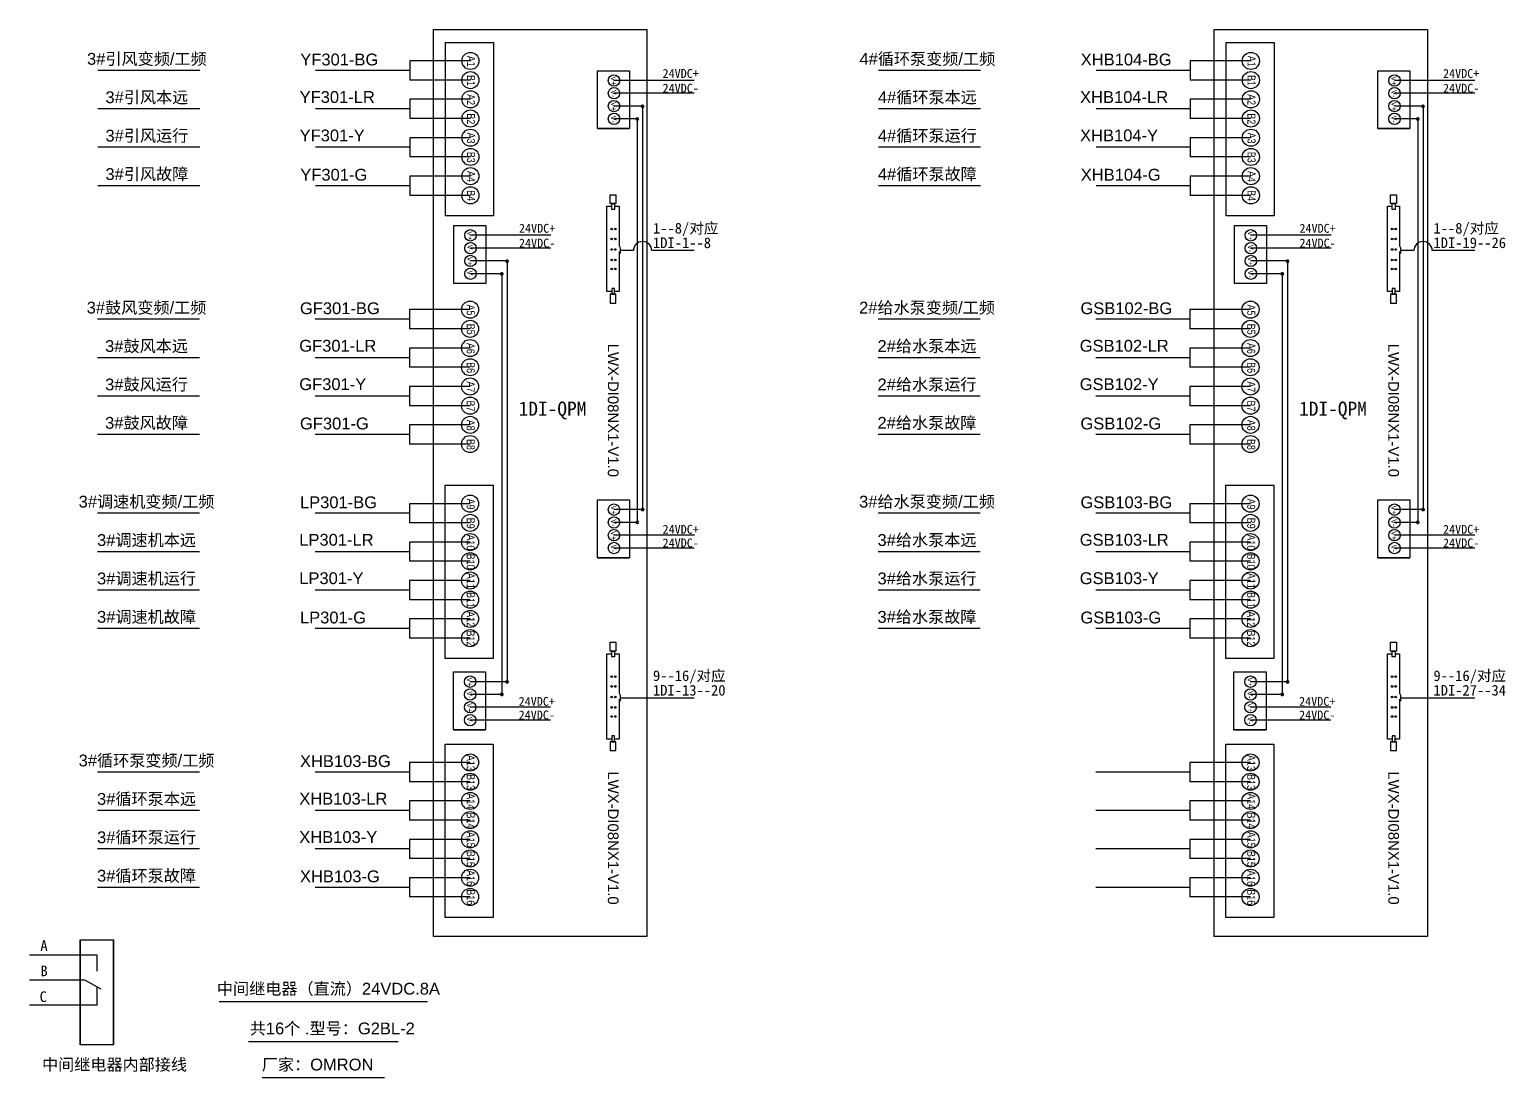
# Model space of a CAD drawing. Extents: x -159874 to -117758, y 9787 to 31117.
# Drawn here: x -159874 to -156140, y 13334 to 15986 of the extents above; entities that cross this region are included whole.
import ezdxf
from ezdxf.enums import TextEntityAlignment as Align

# ---------------------------------------------------------------- set-up
doc = ezdxf.new("R2010")
doc.units = 0
doc.layers.get('0').update_dxf_attribs({"linetype": 'CONTINUOUS'})
doc.layers.add('TEXT', color=3, linetype='CONTINUOUS')
doc.styles.add('Arial', font='arial.ttf')
doc.styles.get("Standard").update_dxf_attribs({"font": ''})
doc.styles.get('Standard').set_extended_font_data('SimSun')

msp = doc.modelspace()

# ---------------------------------------------------------------- linework, layer by layer
for p, q in [((-158851.71682, 15985.73737), (-158311.71682, 15985.73737)), ((-158851.71682, 13690.73764), (-158851.71682, 15985.73737)), ((-158311.71682, 15985.73737), (-158311.71682, 13690.73764)), ((-156876.9939, 15985.73737), (-156336.9939, 15985.73737)), ((-156876.9939, 13690.73764), (-156876.9939, 15985.73737)), ((-156336.9939, 15985.73737), (-156336.9939, 13690.73764)), ((-158911.75309, 15882.0048), (-159150.27569, 15882.0048)), ((-158758.42954, 15906.3048), (-158911.75309, 15906.3048)), ((-158911.75309, 15906.3048), (-158911.75309, 15857.7048)), ((-156937.03017, 15882.0048), (-157175.55277, 15882.0048)), ((-156783.70662, 15906.3048), (-156937.03017, 15906.3048)), ((-156937.03017, 15906.3048), (-156937.03017, 15857.7048)), ((-158758.42954, 15857.7048), (-158911.75309, 15857.7048)), ((-158191.98948, 15856.82781), (-158395.18574, 15856.82781)), ((-156783.70662, 15857.7048), (-156937.03017, 15857.7048)), ((-156217.26656, 15856.82781), (-156420.46281, 15856.82781)), ((-158758.42954, 15809.1048), (-158911.75309, 15809.1048)), ((-158911.75309, 15809.1048), (-158911.75309, 15760.5048)), ((-158191.99108, 15824.42781), (-158395.18574, 15824.42781)), ((-156783.70662, 15809.1048), (-156937.03017, 15809.1048)), ((-156937.03017, 15809.1048), (-156937.03017, 15760.5048)), ((-156217.26815, 15824.42781), (-156420.46281, 15824.42781)), ((-158911.75309, 15784.8048), (-159150.27569, 15784.8048)), ((-158758.42954, 15760.5048), (-158911.75309, 15760.5048)), ((-158320.22933, 15792.02781), (-158395.18574, 15792.02781)), ((-158333.44821, 15759.62781), (-158395.18574, 15759.62781)), ((-158336.20612, 15762.30581), (-158336.20612, 14741.54924)), ((-158322.87541, 15794.65943), (-158322.87541, 14770.33215)), ((-156937.03017, 15784.8048), (-157175.55277, 15784.8048)), ((-156783.70662, 15760.5048), (-156937.03017, 15760.5048)), ((-156345.50641, 15792.02781), (-156420.46281, 15792.02781)), ((-156358.72529, 15759.62781), (-156420.46281, 15759.62781)), ((-156361.48319, 15762.30581), (-156361.48319, 14741.54924)), ((-156348.15249, 15794.65943), (-156348.15249, 14770.33215)), ((-158437.04967, 15734.93174), (-158356.04967, 15734.93174)), ((-156462.32674, 15734.93174), (-156381.32674, 15734.93174)), ((-158911.75309, 15687.6048), (-159150.27569, 15687.6048)), ((-158758.42954, 15711.9048), (-158911.75309, 15711.9048)), ((-158911.75309, 15711.9048), (-158911.75309, 15663.3048)), ((-156937.03017, 15687.6048), (-157175.55277, 15687.6048)), ((-156783.70662, 15711.9048), (-156937.03017, 15711.9048)), ((-156937.03017, 15711.9048), (-156937.03017, 15663.3048)), ((-158758.42954, 15663.3048), (-158911.75309, 15663.3048)), ((-156783.70662, 15663.3048), (-156937.03017, 15663.3048)), ((-158758.42954, 15614.7048), (-158911.75309, 15614.7048)), ((-158911.75309, 15614.7048), (-158911.75309, 15566.1048)), ((-156783.70662, 15614.7048), (-156937.03017, 15614.7048)), ((-156937.03017, 15614.7048), (-156937.03017, 15566.1048)), ((-158911.75309, 15590.4048), (-159150.27569, 15590.4048)), ((-156937.03017, 15590.4048), (-157175.55277, 15590.4048)), ((-158758.42954, 15566.1048), (-158911.75309, 15566.1048)), ((-158412.93671, 15538.59336), (-158400.99682, 15538.59336)), ((-158412.93671, 15322.52721), (-158412.93671, 15538.59336)), ((-158393.5299, 15538.59336), (-158382.19408, 15538.59336)), ((-158382.19408, 15538.59336), (-158382.19408, 15438.55409)), ((-156783.70662, 15566.1048), (-156937.03017, 15566.1048)), ((-156438.21378, 15538.59336), (-156426.2739, 15538.59336)), ((-156438.21378, 15322.52721), (-156438.21378, 15538.59336)), ((-156418.80698, 15538.59336), (-156407.47116, 15538.59336)), ((-156407.47116, 15538.59336), (-156407.47116, 15438.55409)), ((-158555.23329, 15464.9054), (-158758.42954, 15464.9054)), ((-156580.51036, 15464.9054), (-156783.70662, 15464.9054)), ((-158555.23488, 15432.5054), (-158758.42954, 15432.5054)), ((-158382.19408, 15438.55409), (-158379.89661, 15433.55481)), ((-158382.19408, 15423.61649), (-158382.19408, 15322.52721)), ((-158382.19408, 15423.61649), (-158379.89661, 15418.6172)), ((-158379.89661, 15433.55481), (-158379.89661, 15418.6172)), ((-158346.08537, 15426.086), (-158379.89661, 15426.086)), ((-158191.98948, 15426.086), (-158299.66544, 15426.086)), ((-156580.51196, 15432.5054), (-156783.70662, 15432.5054)), ((-156407.47116, 15438.55409), (-156405.17369, 15433.55481)), ((-156407.47116, 15423.61649), (-156407.47116, 15322.52721)), ((-156407.47116, 15423.61649), (-156405.17369, 15418.6172)), ((-156405.17369, 15433.55481), (-156405.17369, 15418.6172)), ((-156371.36245, 15426.086), (-156405.17369, 15426.086)), ((-156217.26656, 15426.086), (-156324.94252, 15426.086)), ((-158668.27177, 15400.1054), (-158758.42954, 15400.1054)), ((-158665.62569, 15402.73702), (-158665.62569, 14335.34624)), ((-156693.54885, 15400.1054), (-156783.70662, 15400.1054)), ((-156690.90277, 15402.73702), (-156690.90277, 14335.34624)), ((-158681.71431, 15367.7054), (-158758.42954, 15367.7054)), ((-158678.9564, 15370.3834), (-158678.9564, 14302.94624)), ((-156706.99139, 15367.7054), (-156783.70662, 15367.7054)), ((-156704.23348, 15370.3834), (-156704.23348, 14302.94624)), ((-158401.00152, 15322.52721), (-158412.93671, 15322.52721)), ((-158382.19408, 15322.52721), (-158393.53459, 15322.52721)), ((-156426.2786, 15322.52721), (-156438.21378, 15322.52721)), ((-156407.47116, 15322.52721), (-156418.81167, 15322.52721)), ((-158759.30077, 15276.78202), (-158912.62432, 15276.78202)), ((-158912.62432, 15276.78202), (-158912.62432, 15228.18202)), ((-156784.57785, 15276.78202), (-156937.9014, 15276.78202)), ((-156937.9014, 15276.78202), (-156937.9014, 15228.18202)), ((-158912.62432, 15252.48202), (-159151.14692, 15252.48202)), ((-156937.9014, 15252.48202), (-157176.42399, 15252.48202)), ((-158759.30077, 15228.18202), (-158912.62432, 15228.18202)), ((-156784.57785, 15228.18202), (-156937.9014, 15228.18202)), ((-158759.30077, 15179.58202), (-158912.62432, 15179.58202)), ((-158912.62432, 15179.58202), (-158912.62432, 15130.98202)), ((-156784.57785, 15179.58202), (-156937.9014, 15179.58202)), ((-156937.9014, 15179.58202), (-156937.9014, 15130.98202)), ((-158912.62432, 15155.28202), (-159151.14692, 15155.28202)), ((-158759.30077, 15130.98202), (-158912.62432, 15130.98202)), ((-156937.9014, 15155.28202), (-157176.42399, 15155.28202)), ((-156784.57785, 15130.98202), (-156937.9014, 15130.98202)), ((-158912.62432, 15058.08202), (-159151.14692, 15058.08202)), ((-158759.30077, 15082.38202), (-158912.62432, 15082.38202)), ((-158912.62432, 15082.38202), (-158912.62432, 15033.78202)), ((-156937.9014, 15058.08202), (-157176.42399, 15058.08202)), ((-156784.57785, 15082.38202), (-156937.9014, 15082.38202)), ((-156937.9014, 15082.38202), (-156937.9014, 15033.78202)), ((-158759.30077, 15033.78202), (-158912.62432, 15033.78202)), ((-156784.57785, 15033.78202), (-156937.9014, 15033.78202)), ((-158759.30077, 14985.18202), (-158912.62432, 14985.18202)), ((-158912.62432, 14985.18202), (-158912.62432, 14936.58202)), ((-156784.57785, 14985.18202), (-156937.9014, 14985.18202)), ((-156937.9014, 14985.18202), (-156937.9014, 14936.58202)), ((-158912.62432, 14960.88202), (-159151.14692, 14960.88202)), ((-156937.9014, 14960.88202), (-157176.42399, 14960.88202)), ((-158759.30077, 14936.58202), (-158912.62432, 14936.58202)), ((-156784.57785, 14936.58202), (-156937.9014, 14936.58202)), ((-158912.62432, 14761.4844), (-159151.14692, 14761.4844)), ((-158759.30077, 14785.7844), (-158912.62432, 14785.7844)), ((-158912.62432, 14785.7844), (-158912.62432, 14737.1844)), ((-158319.70291, 14770.7444), (-158395.18574, 14770.7444)), ((-158322.51068, 14770.7444), (-158322.51068, 14767.93662)), ((-156937.9014, 14761.4844), (-157176.42399, 14761.4844)), ((-156784.57785, 14785.7844), (-156937.9014, 14785.7844)), ((-156937.9014, 14785.7844), (-156937.9014, 14737.1844)), ((-156344.97998, 14770.7444), (-156420.46281, 14770.7444)), ((-156347.78776, 14770.7444), (-156347.78776, 14767.93662)), ((-158759.30077, 14737.1844), (-158912.62432, 14737.1844)), ((-158336.20612, 14738.3444), (-158395.18574, 14738.3444)), ((-158336.20612, 14738.3444), (-158336.20612, 14735.53662)), ((-156784.57785, 14737.1844), (-156937.9014, 14737.1844)), ((-156361.48319, 14738.3444), (-156420.46281, 14738.3444)), ((-156361.48319, 14738.3444), (-156361.48319, 14735.53662)), ((-158759.30077, 14688.5844), (-158912.62432, 14688.5844)), ((-158912.62432, 14688.5844), (-158912.62432, 14639.9844)), ((-158191.61775, 14705.9444), (-158395.18574, 14705.9444)), ((-156784.57785, 14688.5844), (-156937.9014, 14688.5844)), ((-156937.9014, 14688.5844), (-156937.9014, 14639.9844)), ((-156216.89483, 14705.9444), (-156420.46281, 14705.9444)), ((-158912.62432, 14664.2844), (-159151.14692, 14664.2844)), ((-158759.30077, 14639.9844), (-158912.62432, 14639.9844)), ((-158437.04967, 14648.84833), (-158356.04967, 14648.84833)), ((-158191.98948, 14673.5444), (-158395.18574, 14673.5444)), ((-156937.9014, 14664.2844), (-157176.42399, 14664.2844)), ((-156784.57785, 14639.9844), (-156937.9014, 14639.9844)), ((-156462.32674, 14648.84833), (-156381.32674, 14648.84833)), ((-156217.26656, 14673.5444), (-156420.46281, 14673.5444)), ((-158912.62432, 14567.0844), (-159151.14692, 14567.0844)), ((-158759.30077, 14591.3844), (-158912.62432, 14591.3844)), ((-158912.62432, 14591.3844), (-158912.62432, 14542.7844)), ((-156937.9014, 14567.0844), (-157176.42399, 14567.0844)), ((-156784.57785, 14591.3844), (-156937.9014, 14591.3844)), ((-156937.9014, 14591.3844), (-156937.9014, 14542.7844)), ((-158759.30077, 14542.7844), (-158912.62432, 14542.7844)), ((-156784.57785, 14542.7844), (-156937.9014, 14542.7844)), ((-158759.30077, 14494.1844), (-158912.62432, 14494.1844)), ((-158912.62432, 14494.1844), (-158912.62432, 14445.5844)), ((-156784.57785, 14494.1844), (-156937.9014, 14494.1844)), ((-156937.9014, 14494.1844), (-156937.9014, 14445.5844)), ((-158912.62432, 14469.8844), (-159151.14692, 14469.8844)), ((-156937.9014, 14469.8844), (-157176.42399, 14469.8844)), ((-158759.30077, 14445.5844), (-158912.62432, 14445.5844)), ((-156784.57785, 14445.5844), (-156937.9014, 14445.5844)), ((-158412.93671, 14406.1585), (-158400.99682, 14406.1585)), ((-158412.93671, 14190.09236), (-158412.93671, 14406.1585)), ((-158393.5299, 14406.1585), (-158382.19408, 14406.1585)), ((-158382.19408, 14406.1585), (-158382.19408, 14306.11924)), ((-156438.21378, 14406.1585), (-156426.2739, 14406.1585)), ((-156438.21378, 14190.09236), (-156438.21378, 14406.1585)), ((-156418.80698, 14406.1585), (-156407.47116, 14406.1585)), ((-156407.47116, 14406.1585), (-156407.47116, 14306.11924)), ((-158662.86779, 14335.34624), (-158759.30077, 14335.34624)), ((-158665.62569, 14334.8194), (-158665.62569, 14332.01162)), ((-158382.19408, 14306.11924), (-158379.89661, 14301.11995)), ((-156688.14486, 14335.34624), (-156784.57785, 14335.34624)), ((-156690.90277, 14334.8194), (-156690.90277, 14332.01162)), ((-156407.47116, 14306.11924), (-156405.17369, 14301.11995)), ((-158676.14862, 14302.94624), (-158759.30077, 14302.94624)), ((-158555.73278, 14270.54624), (-158759.30077, 14270.54624)), ((-158678.9564, 14302.94624), (-158678.9564, 14300.13846)), ((-158382.19408, 14291.18164), (-158382.19408, 14190.09236)), ((-158382.19408, 14291.18164), (-158379.89661, 14286.18235)), ((-158379.89661, 14301.11995), (-158379.89661, 14286.18235)), ((-158191.98948, 14293.65115), (-158379.89661, 14293.65115)), ((-156701.4257, 14302.94624), (-156784.57785, 14302.94624)), ((-156581.00986, 14270.54624), (-156784.57785, 14270.54624)), ((-156704.23348, 14302.94624), (-156704.23348, 14300.13846)), ((-156407.47116, 14291.18164), (-156407.47116, 14190.09236)), ((-156407.47116, 14291.18164), (-156405.17369, 14286.18235)), ((-156405.17369, 14301.11995), (-156405.17369, 14286.18235)), ((-156217.26656, 14293.65115), (-156405.17369, 14293.65115)), ((-158556.10451, 14238.14624), (-158759.30077, 14238.14624)), ((-156581.38159, 14238.14624), (-156784.57785, 14238.14624)), ((-158801.1647, 14213.45017), (-158720.1647, 14213.45017)), ((-156826.44178, 14213.45017), (-156745.44178, 14213.45017)), ((-158401.00152, 14190.09236), (-158412.93671, 14190.09236)), ((-158382.19408, 14190.09236), (-158393.53459, 14190.09236)), ((-156426.2786, 14190.09236), (-156438.21378, 14190.09236)), ((-156407.47116, 14190.09236), (-156418.81167, 14190.09236)), ((-158759.30077, 14130.751), (-158912.62432, 14130.751)), ((-158912.62432, 14130.751), (-158912.62432, 14082.151)), ((-156784.57785, 14130.751), (-156937.9014, 14130.751)), ((-156937.9014, 14130.751), (-156937.9014, 14082.151)), ((-158912.62432, 14106.451), (-159151.14692, 14106.451)), ((-158759.30077, 14082.151), (-158912.62432, 14082.151)), ((-156937.9014, 14106.451), (-157176.42399, 14106.451)), ((-156784.57785, 14082.151), (-156937.9014, 14082.151)), ((-158912.62432, 14009.251), (-159151.14692, 14009.251)), ((-158759.30077, 14033.551), (-158912.62432, 14033.551)), ((-158912.62432, 14033.551), (-158912.62432, 13984.951)), ((-156937.9014, 14009.251), (-157176.42399, 14009.251)), ((-156784.57785, 14033.551), (-156937.9014, 14033.551)), ((-156937.9014, 14033.551), (-156937.9014, 13984.951)), ((-158759.30077, 13984.951), (-158912.62432, 13984.951)), ((-156784.57785, 13984.951), (-156937.9014, 13984.951)), ((-158759.30077, 13936.351), (-158912.62432, 13936.351)), ((-158912.62432, 13936.351), (-158912.62432, 13887.751)), ((-156784.57785, 13936.351), (-156937.9014, 13936.351)), ((-156937.9014, 13936.351), (-156937.9014, 13887.751)), ((-158912.62432, 13912.051), (-159151.14692, 13912.051)), ((-156937.9014, 13912.051), (-157176.42399, 13912.051)), ((-158759.30077, 13887.751), (-158912.62432, 13887.751)), ((-156784.57785, 13887.751), (-156937.9014, 13887.751)), ((-158759.30077, 13839.151), (-158912.62432, 13839.151)), ((-158912.62432, 13839.151), (-158912.62432, 13790.551)), ((-156784.57785, 13839.151), (-156937.9014, 13839.151)), ((-156937.9014, 13839.151), (-156937.9014, 13790.551)), ((-158912.62432, 13814.851), (-159151.14692, 13814.851)), ((-158759.30077, 13790.551), (-158912.62432, 13790.551)), ((-156937.9014, 13814.851), (-157176.42399, 13814.851)), ((-156784.57785, 13790.551), (-156937.9014, 13790.551)), ((-158311.71682, 13690.73764), (-158851.71682, 13690.73764)), ((-156336.9939, 13690.73764), (-156876.9939, 13690.73764)), ((-159393.93338, 13525.66213), (-158867.26904, 13525.66213)), ((-159319.70324, 13425.11477), (-158941.49918, 13425.11477)), ((-159285.03695, 13333.70808), (-158976.16546, 13333.70808))]:
    msp.add_line(p, q)
at = {"color": 1}
for p, q in [((-159745.50749, 13681.84944), (-159745.50749, 13416.50421)), ((-159661.36909, 13416.50433), (-159661.29936, 13681.84944)), ((-159703.01734, 13643.04418), (-159873.98806, 13643.04418)), ((-159703.01734, 13602.60541), (-159703.01734, 13643.04418)), ((-159703.01734, 13602.60541), (-159703.01734, 13643.04418)), ((-159734.21628, 13580.04418), (-159873.98806, 13580.04418)), ((-159693.01734, 13557.48295), (-159734.21628, 13580.04418)), ((-159703.01734, 13517.04418), (-159703.01734, 13562.95912)), ((-159703.01734, 13517.04418), (-159873.98806, 13517.04418)), ((-159661.36909, 13416.50433), (-159745.57722, 13416.50433))]:
    msp.add_line(p, q, dxfattribs=at)
for points in [[(-158821.22544, 15952.96635), (-158699.72544, 15952.96635), (-158699.72544, 15514.46882), (-158821.22544, 15514.46882)], [(-156846.50252, 15952.96635), (-156725.00252, 15952.96635), (-156725.00252, 15514.46882), (-156846.50252, 15514.46882)], [(-158437.04967, 15881.59051), (-158356.04967, 15881.59051), (-158356.04967, 15734.93174), (-158437.04967, 15734.93174)], [(-156462.32674, 15881.59051), (-156381.32674, 15881.59051), (-156381.32674, 15734.93174), (-156462.32674, 15734.93174)], [(-158390.37468, 15545.2818), (-158404.88445, 15545.2818), (-158404.88445, 15567.62551), (-158390.37468, 15567.62551)], [(-158400.99682, 15545.2818), (-158393.5299, 15545.2818), (-158393.5299, 15530.68081), (-158400.99682, 15530.68081)], [(-156415.65175, 15545.2818), (-156430.16152, 15545.2818), (-156430.16152, 15567.62551), (-156415.65175, 15567.62551)], [(-156426.2739, 15545.2818), (-156418.80698, 15545.2818), (-156418.80698, 15530.68081), (-156426.2739, 15530.68081)], [(-158800.29347, 15489.66809), (-158719.29347, 15489.66809), (-158719.29347, 15343.00933), (-158800.29347, 15343.00933)], [(-156825.57055, 15489.66809), (-156744.57055, 15489.66809), (-156744.57055, 15343.00933), (-156825.57055, 15343.00933)], [(-158390.37937, 15315.87773), (-158404.88914, 15315.87773), (-158404.88914, 15293.53402), (-158390.37937, 15293.53402)], [(-158401.00152, 15315.87773), (-158393.53459, 15315.87773), (-158393.53459, 15330.47871), (-158401.00152, 15330.47871)], [(-156415.65645, 15315.87773), (-156430.16622, 15315.87773), (-156430.16622, 15293.53402), (-156415.65645, 15293.53402)], [(-156426.2786, 15315.87773), (-156418.81167, 15315.87773), (-156418.81167, 15330.47871), (-156426.2786, 15330.47871)], [(-158822.09666, 14832.44595), (-158700.59666, 14832.44595), (-158700.59666, 14393.94842), (-158822.09666, 14393.94842)], [(-156847.37374, 14832.44595), (-156725.87374, 14832.44595), (-156725.87374, 14393.94842), (-156847.37374, 14393.94842)], [(-158437.04967, 14795.5071), (-158356.04967, 14795.5071), (-158356.04967, 14648.84833), (-158437.04967, 14648.84833)], [(-156462.32674, 14795.5071), (-156381.32674, 14795.5071), (-156381.32674, 14648.84833), (-156462.32674, 14648.84833)], [(-158390.37468, 14412.84695), (-158404.88445, 14412.84695), (-158404.88445, 14435.19065), (-158390.37468, 14435.19065)], [(-156415.65175, 14412.84695), (-156430.16152, 14412.84695), (-156430.16152, 14435.19065), (-156415.65175, 14435.19065)], [(-158400.99682, 14412.84695), (-158393.5299, 14412.84695), (-158393.5299, 14398.24596), (-158400.99682, 14398.24596)], [(-156426.2739, 14412.84695), (-156418.80698, 14412.84695), (-156418.80698, 14398.24596), (-156426.2739, 14398.24596)], [(-158801.1647, 14360.10894), (-158720.1647, 14360.10894), (-158720.1647, 14213.45017), (-158801.1647, 14213.45017)], [(-156826.44178, 14360.10894), (-156745.44178, 14360.10894), (-156745.44178, 14213.45017), (-156826.44178, 14213.45017)], [(-158401.00152, 14183.44287), (-158393.53459, 14183.44287), (-158393.53459, 14198.04386), (-158401.00152, 14198.04386)], [(-156426.2786, 14183.44287), (-156418.81167, 14183.44287), (-156418.81167, 14198.04386), (-156426.2786, 14198.04386)], [(-158822.09666, 14177.41255), (-158700.59666, 14177.41255), (-158700.59666, 13738.91502), (-158822.09666, 13738.91502)], [(-158390.37937, 14183.44287), (-158404.88914, 14183.44287), (-158404.88914, 14161.09916), (-158390.37937, 14161.09916)], [(-156847.37374, 14177.41255), (-156725.87374, 14177.41255), (-156725.87374, 13738.91502), (-156847.37374, 13738.91502)], [(-156415.65645, 14183.44287), (-156430.16622, 14183.44287), (-156430.16622, 14161.09916), (-156415.65645, 14161.09916)]]:
    msp.add_lwpolyline(points, close=True)
at = {"color": 0, "const_width": 3.55509}
for points in [[(-158338.85219, 15760.04006, 1.416007894), (-158333.56004, 15760.04006, 0.8562672404)], [(-158325.52148, 15792.02781, 1.416007894), (-158320.22933, 15792.02781, 0.8562672404)], [(-156364.12927, 15760.04006, 1.416007894), (-156358.83712, 15760.04006, 0.8562672404)], [(-156350.79856, 15792.02781, 1.416007894), (-156345.50641, 15792.02781, 0.8562672404)], [(-158668.27177, 15400.1054, 1.416007894), (-158662.97962, 15400.1054, 0.8562672404)], [(-156693.54885, 15400.1054, 1.416007894), (-156688.25669, 15400.1054, 0.8562672404)], [(-158681.60248, 15368.11765, 1.416007894), (-158676.31032, 15368.11765, 0.8562672404)], [(-156706.87956, 15368.11765, 1.416007894), (-156701.5874, 15368.11765, 0.8562672404)], [(-158325.15676, 14771.68349, 1.416007894), (-158319.86461, 14771.68349, 0.8562672404)], [(-156350.43384, 14771.68349, 1.416007894), (-156345.14168, 14771.68349, 0.8562672404)], [(-158338.85219, 14739.28349, 1.416007894), (-158333.56004, 14739.28349, 0.8562672404)], [(-156364.12927, 14739.28349, 1.416007894), (-156358.83712, 14739.28349, 0.8562672404)], [(-158681.60248, 14303.88533, 1.416007894), (-158676.31032, 14303.88533, 0.8562672404)], [(-158668.27177, 14335.75849, 1.416007894), (-158662.97962, 14335.75849, 0.8562672404)], [(-156706.87956, 14303.88533, 1.416007894), (-156701.5874, 14303.88533, 0.8562672404)], [(-156693.54885, 14335.75849, 1.416007894), (-156688.25669, 14335.75849, 0.8562672404)]]:
    msp.add_lwpolyline(points, format="xyb", close=True, dxfattribs=at)
at = {"color": 1}
msp.add_lwpolyline([(-159745.50749, 13681.84944), (-159661.36909, 13681.84944), (-159661.36909, 13416.50433), (-159745.50749, 13416.50433)], close=True, dxfattribs=at)
for centre, radius in [((-158758.42954, 15906.3048), 21.66598), ((-156783.70662, 15906.3048), 21.66598), ((-158758.42954, 15857.7048), 21.66598), ((-156783.70662, 15857.7048), 21.66598), ((-158395.18574, 15856.82781), 14.44399), ((-158395.18574, 15824.42781), 14.44399), ((-156420.46281, 15856.82781), 14.44399), ((-156420.46281, 15824.42781), 14.44399), ((-158758.42954, 15809.1048), 21.66598), ((-158395.18574, 15792.02781), 14.44399), ((-156783.70662, 15809.1048), 21.66598), ((-156420.46281, 15792.02781), 14.44399), ((-158758.42954, 15760.5048), 21.66598), ((-158395.18574, 15759.62781), 14.44399), ((-156783.70662, 15760.5048), 21.66598), ((-156420.46281, 15759.62781), 14.44399), ((-158758.42954, 15711.9048), 21.66598), ((-156783.70662, 15711.9048), 21.66598), ((-158758.42954, 15663.3048), 21.66598), ((-156783.70662, 15663.3048), 21.66598), ((-158758.42954, 15614.7048), 21.66598), ((-156783.70662, 15614.7048), 21.66598), ((-158758.42954, 15566.1048), 21.66598), ((-156783.70662, 15566.1048), 21.66598), ((-158758.42954, 15464.9054), 14.44399), ((-158400.99682, 15480.66973), 2.00385), ((-158391.94292, 15480.66973), 2.00385), ((-156783.70662, 15464.9054), 14.44399), ((-156426.2739, 15480.66973), 2.00385), ((-156417.22, 15480.66973), 2.00385), ((-158758.42954, 15432.5054), 14.44399), ((-158400.99682, 15455.7019), 2.00385), ((-158400.99682, 15428.94935), 2.00385), ((-158391.94292, 15455.7019), 2.00385), ((-158391.94292, 15428.94935), 2.00385), ((-156783.70662, 15432.5054), 14.44399), ((-156426.2739, 15455.7019), 2.00385), ((-156426.2739, 15428.94935), 2.00385), ((-156417.22, 15455.7019), 2.00385), ((-156417.22, 15428.94935), 2.00385), ((-158758.42954, 15400.1054), 14.44399), ((-158400.99682, 15402.54924), 2.00385), ((-158391.94292, 15402.54924), 2.00385), ((-156783.70662, 15400.1054), 14.44399), ((-156426.2739, 15402.54924), 2.00385), ((-156417.22, 15402.54924), 2.00385), ((-158758.42954, 15367.7054), 14.44399), ((-158400.99682, 15379.69695), 2.00385), ((-158391.94292, 15379.69695), 2.00385), ((-156783.70662, 15367.7054), 14.44399), ((-156426.2739, 15379.69695), 2.00385), ((-156417.22, 15379.69695), 2.00385), ((-158759.30077, 15276.78202), 21.66598), ((-156784.57785, 15276.78202), 21.66598), ((-158759.30077, 15228.18202), 21.66598), ((-156784.57785, 15228.18202), 21.66598), ((-158759.30077, 15179.58202), 21.66598), ((-156784.57785, 15179.58202), 21.66598), ((-158759.30077, 15130.98202), 21.66598), ((-156784.57785, 15130.98202), 21.66598), ((-158759.30077, 15082.38202), 21.66598), ((-156784.57785, 15082.38202), 21.66598), ((-158759.30077, 15033.78202), 21.66598), ((-156784.57785, 15033.78202), 21.66598), ((-158759.30077, 14985.18202), 21.66598), ((-156784.57785, 14985.18202), 21.66598), ((-158759.30077, 14936.58202), 21.66598), ((-156784.57785, 14936.58202), 21.66598), ((-158759.30077, 14785.7844), 21.66598), ((-156784.57785, 14785.7844), 21.66598), ((-158759.30077, 14737.1844), 21.66598), ((-158395.18574, 14770.7444), 14.44399), ((-158395.18574, 14738.3444), 14.44399), ((-156784.57785, 14737.1844), 21.66598), ((-156420.46281, 14770.7444), 14.44399), ((-156420.46281, 14738.3444), 14.44399), ((-158395.18574, 14705.9444), 14.44399), ((-156420.46281, 14705.9444), 14.44399), ((-158759.30077, 14688.5844), 21.66598), ((-158395.18574, 14673.5444), 14.44399), ((-156784.57785, 14688.5844), 21.66598), ((-156420.46281, 14673.5444), 14.44399), ((-158759.30077, 14639.9844), 21.66598), ((-156784.57785, 14639.9844), 21.66598), ((-158759.30077, 14591.3844), 21.66598), ((-156784.57785, 14591.3844), 21.66598), ((-158759.30077, 14542.7844), 21.66598), ((-156784.57785, 14542.7844), 21.66598), ((-158759.30077, 14494.1844), 21.66598), ((-156784.57785, 14494.1844), 21.66598), ((-158759.30077, 14445.5844), 21.66598), ((-156784.57785, 14445.5844), 21.66598), ((-158759.30077, 14335.34624), 14.44399), ((-158400.99682, 14348.23488), 2.00385), ((-158391.94292, 14348.23488), 2.00385), ((-156784.57785, 14335.34624), 14.44399), ((-156426.2739, 14348.23488), 2.00385), ((-156417.22, 14348.23488), 2.00385), ((-158759.30077, 14302.94624), 14.44399), ((-158400.99682, 14323.26705), 2.00385), ((-158391.94292, 14323.26705), 2.00385), ((-156784.57785, 14302.94624), 14.44399), ((-156426.2739, 14323.26705), 2.00385), ((-156417.22, 14323.26705), 2.00385), ((-158759.30077, 14270.54624), 14.44399), ((-158400.99682, 14296.51449), 2.00385), ((-158400.99682, 14270.11438), 2.00385), ((-158391.94292, 14296.51449), 2.00385), ((-158391.94292, 14270.11438), 2.00385), ((-156784.57785, 14270.54624), 14.44399), ((-156426.2739, 14296.51449), 2.00385), ((-156426.2739, 14270.11438), 2.00385), ((-156417.22, 14296.51449), 2.00385), ((-156417.22, 14270.11438), 2.00385), ((-158759.30077, 14238.14624), 14.44399), ((-158400.99682, 14247.26209), 2.00385), ((-158391.94292, 14247.26209), 2.00385), ((-156784.57785, 14238.14624), 14.44399), ((-156426.2739, 14247.26209), 2.00385), ((-156417.22, 14247.26209), 2.00385), ((-158759.30077, 14130.751), 21.66598), ((-156784.57785, 14130.751), 21.66598), ((-158759.30077, 14082.151), 21.66598), ((-156784.57785, 14082.151), 21.66598), ((-158759.30077, 14033.551), 21.66598), ((-156784.57785, 14033.551), 21.66598), ((-158759.30077, 13984.951), 21.66598), ((-156784.57785, 13984.951), 21.66598), ((-158759.30077, 13936.351), 21.66598), ((-156784.57785, 13936.351), 21.66598), ((-158759.30077, 13887.751), 21.66598), ((-156784.57785, 13887.751), 21.66598), ((-158759.30077, 13839.151), 21.66598), ((-156784.57785, 13839.151), 21.66598), ((-158759.30077, 13790.551), 21.66598), ((-156784.57785, 13790.551), 21.66598)]:
    msp.add_circle(centre, radius)
for centre in [(-158322.87541, 15426.086), (-156348.15249, 15426.086)]:
    msp.add_arc(centre, 23.20997, 0, 180)
at = {"layer": 'TEXT'}
for p, q in [((-159442.79734, 15882.0048), (-159700.82958, 15882.0048)), ((-157468.07441, 15882.0048), (-157726.10666, 15882.0048)), ((-159442.79734, 15784.8048), (-159700.82958, 15784.8048)), ((-157468.07441, 15784.8048), (-157726.10666, 15784.8048)), ((-159442.79734, 15687.6048), (-159700.82958, 15687.6048)), ((-157468.07441, 15687.6048), (-157726.10666, 15687.6048)), ((-159442.79734, 15590.4048), (-159700.82958, 15590.4048)), ((-157468.07441, 15590.4048), (-157726.10666, 15590.4048)), ((-159443.66856, 15252.48202), (-159701.7008, 15252.48202)), ((-157468.94564, 15252.48202), (-157726.97788, 15252.48202)), ((-159443.66856, 15155.28202), (-159701.7008, 15155.28202)), ((-157468.94564, 15155.28202), (-157726.97788, 15155.28202)), ((-159443.66856, 15058.08202), (-159701.7008, 15058.08202)), ((-157468.94564, 15058.08202), (-157726.97788, 15058.08202)), ((-159443.66856, 14960.88202), (-159701.7008, 14960.88202)), ((-157468.94564, 14960.88202), (-157726.97788, 14960.88202)), ((-159443.66856, 14761.4844), (-159701.7008, 14761.4844)), ((-157468.94564, 14761.4844), (-157726.97788, 14761.4844)), ((-159443.66856, 14664.2844), (-159701.7008, 14664.2844)), ((-157468.94564, 14664.2844), (-157726.97788, 14664.2844)), ((-159443.66856, 14567.0844), (-159701.7008, 14567.0844)), ((-157468.94564, 14567.0844), (-157726.97788, 14567.0844)), ((-159443.66856, 14469.8844), (-159701.7008, 14469.8844)), ((-157468.94564, 14469.8844), (-157726.97788, 14469.8844)), ((-159443.66856, 14106.451), (-159701.7008, 14106.451)), ((-159443.66856, 14009.251), (-159701.7008, 14009.251)), ((-159443.66856, 13912.051), (-159701.7008, 13912.051)), ((-159443.66856, 13814.851), (-159701.7008, 13814.851))]:
    msp.add_line(p, q, dxfattribs=at)

# ---------------------------------------------------------------- texts
at = {"color": 0, "style": 'Arial', "width": 0.8}
for s, height, p in [('A1', 20.25, (-158756.78067, 15905.49105)), ('A1', 20.25, (-156782.05775, 15905.49105)), ('B1', 20.25, (-158756.78067, 15856.89105)), ('V+', 13.5, (-158395.92138, 15855.909)), ('B1', 20.25, (-156782.05775, 15856.89105)), ('V+', 13.5, (-156421.19845, 15855.909)), ('A2', 20.25, (-158756.78067, 15808.29105)), ('V-', 13.5, (-158395.92138, 15823.509)), ('V+', 13.5, (-158395.92138, 15791.109)), ('A2', 20.25, (-156782.05775, 15808.29105)), ('V-', 13.5, (-156421.19845, 15823.509)), ('V+', 13.5, (-156421.19845, 15791.109)), ('B2', 20.25, (-158756.78067, 15759.69105)), ('V-', 13.5, (-158395.92138, 15758.709)), ('B2', 20.25, (-156782.05775, 15759.69105)), ('V-', 13.5, (-156421.19845, 15758.709)), ('A3', 20.25, (-158756.78067, 15711.09105)), ('A3', 20.25, (-156782.05775, 15711.09105)), ('B3', 20.25, (-158756.78067, 15662.49105)), ('B3', 20.25, (-156782.05775, 15662.49105)), ('A4', 20.25, (-158756.78067, 15613.89105)), ('A4', 20.25, (-156782.05775, 15613.89105)), ('B4', 20.25, (-158756.78067, 15565.29105)), ('B4', 20.25, (-156782.05775, 15565.29105)), ('V+', 13.5, (-158759.16518, 15463.98659)), ('V+', 13.5, (-156784.44226, 15463.98659)), ('V-', 13.5, (-158759.16518, 15431.58659)), ('V-', 13.5, (-156784.44226, 15431.58659)), ('V+', 13.5, (-158759.16518, 15399.18659)), ('V+', 13.5, (-156784.44226, 15399.18659)), ('V-', 13.5, (-158759.16518, 15366.78659)), ('V-', 13.5, (-156784.44226, 15366.78659)), ('A5', 20.25, (-158757.6519, 15275.96827)), ('A5', 20.25, (-156782.92897, 15275.96827)), ('B5', 20.25, (-158757.6519, 15227.36827)), ('B5', 20.25, (-156782.92897, 15227.36827)), ('A6', 20.25, (-158757.6519, 15178.76827)), ('A6', 20.25, (-156782.92897, 15178.76827)), ('B6', 20.25, (-158757.6519, 15130.16827)), ('B6', 20.25, (-156782.92897, 15130.16827)), ('A7', 20.25, (-158757.6519, 15081.56827)), ('A7', 20.25, (-156782.92897, 15081.56827)), ('B7', 20.25, (-158757.6519, 15032.96827)), ('B7', 20.25, (-156782.92897, 15032.96827)), ('A8', 20.25, (-158757.6519, 14984.36827)), ('A8', 20.25, (-156782.92897, 14984.36827)), ('B8', 20.25, (-158757.6519, 14935.76827)), ('B8', 20.25, (-156782.92897, 14935.76827)), ('A9', 20.25, (-158757.6519, 14784.97065)), ('A9', 20.25, (-156782.92897, 14784.97065)), ('V+', 13.5, (-158395.92138, 14769.82559)), ('V+', 13.5, (-156421.19845, 14769.82559)), ('B9', 20.25, (-158757.6519, 14736.37065)), ('V-', 13.5, (-158395.92138, 14737.42559)), ('V+', 13.5, (-158395.92138, 14705.02559)), ('B9', 20.25, (-156782.92897, 14736.37065)), ('V-', 13.5, (-156421.19845, 14737.42559)), ('V+', 13.5, (-156421.19845, 14705.02559)), ('A10', 20.25, (-158757.6519, 14687.77065)), ('V-', 13.5, (-158395.92138, 14672.62559)), ('A10', 20.25, (-156782.92897, 14687.77065)), ('V-', 13.5, (-156421.19845, 14672.62559)), ('B10', 20.25, (-158757.6519, 14639.17065)), ('B10', 20.25, (-156782.92897, 14639.17065)), ('A11', 20.25, (-158757.6519, 14590.57065)), ('A11', 20.25, (-156782.92897, 14590.57065)), ('B11', 20.25, (-158757.6519, 14541.97065)), ('B11', 20.25, (-156782.92897, 14541.97065)), ('A12', 20.25, (-158757.6519, 14493.37065)), ('A12', 20.25, (-156782.92897, 14493.37065)), ('B12', 20.25, (-158757.6519, 14444.77065)), ('B12', 20.25, (-156782.92897, 14444.77065)), ('V+', 13.5, (-158760.03641, 14334.42743)), ('V+', 13.5, (-156785.31349, 14334.42743)), ('V-', 13.5, (-158760.03641, 14302.02743)), ('V-', 13.5, (-156785.31349, 14302.02743)), ('V+', 13.5, (-158760.03641, 14269.62743)), ('V+', 13.5, (-156785.31349, 14269.62743)), ('V-', 13.5, (-158760.03641, 14237.22743)), ('V-', 13.5, (-156785.31349, 14237.22743)), ('A13', 20.25, (-158757.6519, 14129.93724)), ('A13', 20.25, (-156782.92897, 14129.93724)), ('B13', 20.25, (-158757.6519, 14081.33724)), ('B13', 20.25, (-156782.92897, 14081.33724)), ('A14', 20.25, (-158757.6519, 14032.73724)), ('A14', 20.25, (-156782.92897, 14032.73724)), ('B14', 20.25, (-158757.6519, 13984.13724)), ('B14', 20.25, (-156782.92897, 13984.13724)), ('A15', 20.25, (-158757.6519, 13935.53724)), ('A15', 20.25, (-156782.92897, 13935.53724)), ('B15', 20.25, (-158757.6519, 13886.93724)), ('B15', 20.25, (-156782.92897, 13886.93724)), ('A16', 20.25, (-158757.6519, 13838.33724)), ('A16', 20.25, (-156782.92897, 13838.33724)), ('B16', 20.25, (-158757.6519, 13789.73724)), ('B16', 20.25, (-156782.92897, 13789.73724))]:
    msp.add_text(s, height=height, rotation=270, dxfattribs=at).set_placement(p, align=Align.MIDDLE)
at = {"color": 0, "style": 'Arial'}
for p in [(-158397.19917, 15021.89594), (-156422.47625, 15021.89594), (-158397.19917, 13939.74882), (-156422.47625, 13939.74882)]:
    msp.add_text('LWX-DI08NX1-V1.0', height=27, rotation=270, dxfattribs=at).set_placement(p, align=Align.MIDDLE)
for p in [(-158550.71933, 15021.89594), (-156575.99641, 15021.89594)]:
    msp.add_text('1DI-QPM', height=36).set_placement(p, align=Align.MIDDLE)
at = {"color": 3}
for s, p in [('A', (-159846.49754, 13653.99265)), ('B', (-159846.49754, 13589.96368)), ('C', (-159848.40518, 13524.72662))]:
    msp.add_text(s, height=27, dxfattribs=at).set_placement(p)
at = {"layer": 'TEXT', "style": 'Arial'}
for s, p in [('3#引风变频/工频', (-159577.06829, 15911.50128)), ('4#循环泵变频/工频', (-157602.34536, 15911.50128)), ('3#引风本远', (-159577.06829, 15814.30128)), ('4#循环泵本远', (-157602.34536, 15814.30128)), ('3#引风运行', (-159577.06829, 15717.10128)), ('4#循环泵运行', (-157602.34536, 15717.10128)), ('3#引风故障', (-159577.06829, 15619.90128)), ('4#循环泵故障', (-157602.34536, 15619.90128)), ('3#鼓风变频/工频', (-159577.93951, 15281.9785)), ('2#给水泵变频/工频', (-157603.21659, 15281.9785)), ('3#鼓风本远', (-159577.93951, 15184.7785)), ('2#给水泵本远', (-157603.21659, 15184.7785)), ('3#鼓风运行', (-159577.93951, 15087.5785)), ('2#给水泵运行', (-157603.21659, 15087.5785)), ('3#鼓风故障', (-159577.93951, 14990.3785)), ('2#给水泵故障', (-157603.21659, 14990.3785)), ('3#调速机变频/工频', (-159577.93951, 14790.98088)), ('3#给水泵变频/工频', (-157603.21659, 14790.98088)), ('3#调速机本远', (-159577.93951, 14693.78088)), ('3#给水泵本远', (-157603.21659, 14693.78088)), ('3#调速机运行', (-159577.93951, 14596.58088)), ('3#给水泵运行', (-157603.21659, 14596.58088)), ('3#调速机故障', (-159577.93951, 14499.38088)), ('3#给水泵故障', (-157603.21659, 14499.38088)), ('3#循环泵变频/工频', (-159577.93951, 14135.94747)), ('3#循环泵本远', (-159577.93951, 14038.74747)), ('3#循环泵运行', (-159577.93951, 13941.54747)), ('3#循环泵故障', (-159577.93951, 13844.34747))]:
    msp.add_text(s, height=29.9, dxfattribs=at).set_placement(p, align=Align.MIDDLE_CENTER)
for s, p in [('YF301-BG', (-159188.82323, 15894.9098)), ('XHB104-BG', (-157214.10031, 15894.9098)), ('YF301-LR', (-159190.60589, 15799.98356)), ('XHB104-LR', (-157215.88297, 15799.98356)), ('YF301-Y', (-159190.60589, 15702.78356)), ('XHB104-Y', (-157215.88297, 15702.78356)), ('YF301-G', (-159188.82323, 15603.3098)), ('XHB104-G', (-157214.10031, 15603.3098)), ('GF301-BG', (-159189.69446, 15265.38703)), ('GSB102-BG', (-157214.97153, 15265.38703)), ('GF301-LR', (-159191.47712, 15170.46079)), ('GSB102-LR', (-157216.75419, 15170.46079)), ('GF301-Y', (-159191.47712, 15073.26079)), ('GSB102-Y', (-157216.75419, 15073.26079)), ('GF301-G', (-159189.69446, 14973.78703)), ('GSB102-G', (-157214.97153, 14973.78703)), ('LP301-BG', (-159189.69446, 14774.3894)), ('GSB103-BG', (-157214.97153, 14774.3894)), ('LP301-LR', (-159191.47712, 14679.46316)), ('GSB103-LR', (-157216.75419, 14679.46316)), ('LP301-Y', (-159191.47712, 14582.26316)), ('GSB103-Y', (-157216.75419, 14582.26316)), ('LP301-G', (-159189.69446, 14482.7894)), ('GSB103-G', (-157214.97153, 14482.7894)), ('XHB103-BG', (-159189.69446, 14119.356)), ('XHB103-LR', (-159191.47712, 14024.42976)), ('XHB103-Y', (-159191.47712, 13927.22976)), ('XHB103-G', (-159189.69446, 13827.756)), ('中间继电器（直流）24VDC.8A', (-159399.86199, 13543.44346)), ('共16个 .型号：G2BL-2', (-159316.71259, 13442.8961)), ('中间继电器内部接线', (-159842.44082, 13351.476)), ('厂家：OMRON', (-159286.2398, 13351.48941))]:
    msp.add_text(s, height=29.9, dxfattribs=at).set_placement(p)
at = {"layer": 'TEXT'}
for s, height, p in [('24VDC+', 22.5, (-158272.32749, 15863.31254)), ('24VDC+', 22.5, (-156297.60457, 15863.31254)), ('24VDC-', 22.5, (-158272.32749, 15826.00576)), ('24VDC-', 22.5, (-156297.60457, 15826.00576)), ('1--8/对应', 27, (-158296.57135, 15469.4417)), ('1--8/对应', 27, (-156321.84843, 15469.4417)), ('24VDC+', 22.5, (-158635.5713, 15471.39013)), ('24VDC+', 22.5, (-156660.84838, 15471.39013)), ('24VDC-', 22.5, (-158635.5713, 15434.08334)), ('1DI-1--8', 27, (-158296.57135, 15432.57073)), ('24VDC-', 22.5, (-156660.84838, 15434.08334)), ('1DI-19--26', 27, (-156321.84843, 15432.57073)), ('24VDC+', 22.5, (-158272.32749, 14709.67381)), ('24VDC+', 22.5, (-156297.60457, 14709.67381)), ('24VDC-', 22.5, (-158272.32749, 14675.20372)), ('24VDC-', 22.5, (-156297.60457, 14675.20372)), ('9--16/对应', 27, (-158296.57135, 14337.00685)), ('9--16/对应', 27, (-156321.84843, 14337.00685)), ('1DI-13--20', 27, (-158296.57135, 14300.13588)), ('1DI-27--34', 27, (-156321.84843, 14300.13588)), ('24VDC+', 22.5, (-158636.44253, 14274.27565)), ('24VDC+', 22.5, (-156661.7196, 14274.27565)), ('24VDC-', 22.5, (-158636.44253, 14239.80556)), ('24VDC-', 22.5, (-156661.7196, 14239.80556))]:
    msp.add_text(s, height=height, dxfattribs=at).set_placement(p)

doc.saveas('drawing.dxf')
